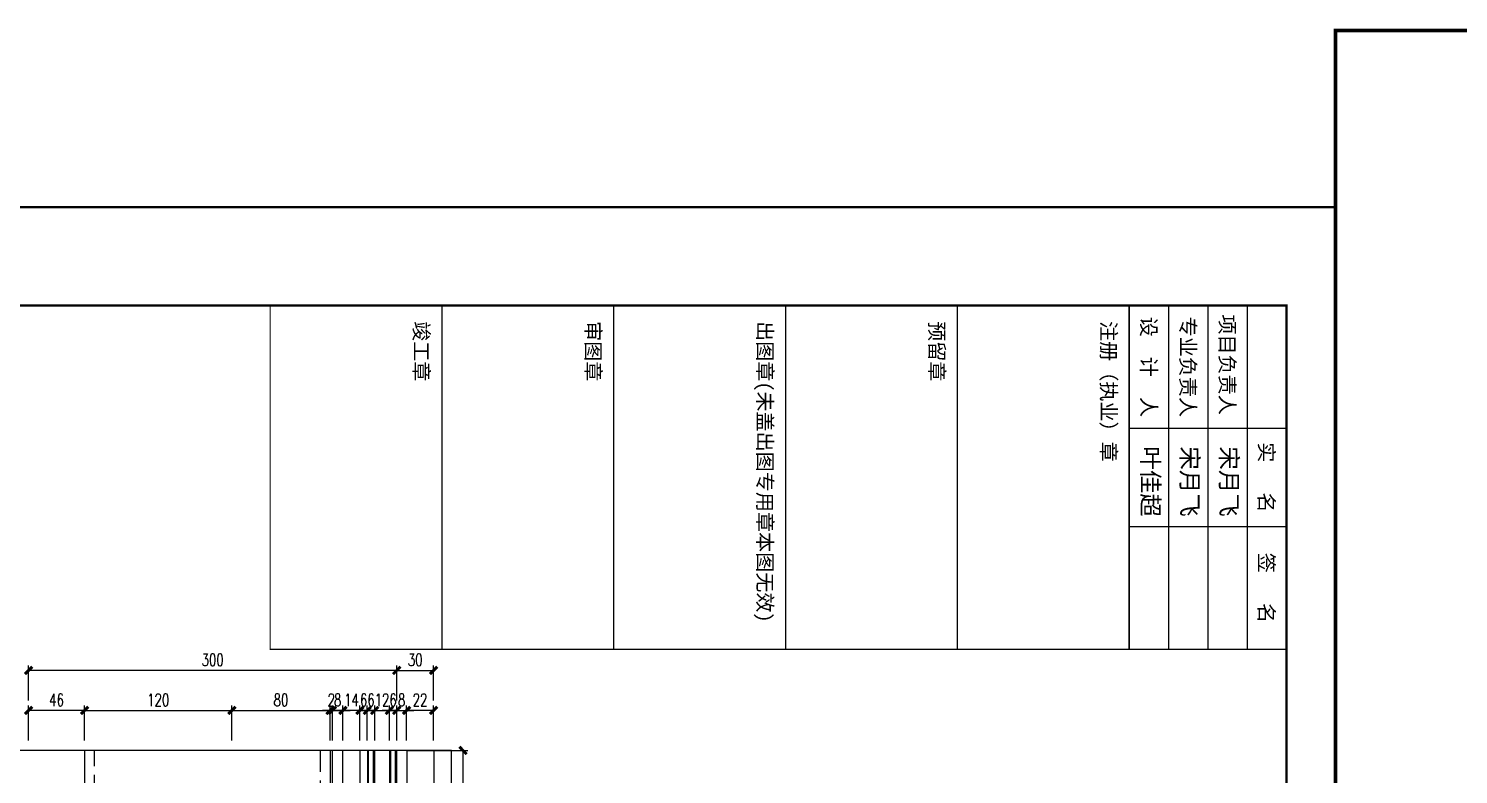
# Model space of a CAD drawing. Extents: x -160106 to 966792, y -663931 to 1550022.
# Drawn here: x -71220 to -70055, y -84911 to -84304 of the extents above; entities that cross this region are included whole.
import ezdxf
from ezdxf.enums import TextEntityAlignment as Align
from ezdxf.xclip import XClip

# ---------------------------------------------------------------- set-up
doc = ezdxf.new("R2010")
doc.units = 0
for name, pattern in [('AUSGEZOGEN', [0]), ('CENTER', [2, 1.25, -0.25, 0.25, -0.25]), ('ZN-CENTER', [2, 1.25, -0.25, 0.25, -0.25]), ('ZN-DASH', [0.35, 0.25, -0.1])]:
    doc.linetypes.add(name, pattern=pattern)
for name, color, linetype in [('!ZN1-填充-8', 8, 'Continuous'), ('!ZN3-玻璃幕墙-4', 4, 'Continuous'), ('!ZN4-辅助材料-1', 1, 'Continuous'), ('!ZN4-配件-11', 11, 'Continuous'), ('!ZN5-钢材投影-40', 40, 'Continuous'), ('!ZN5-铝材投影-112', 112, 'Continuous'), ('!ZN5-铝材断面-6', 6, 'Continuous'), ('!ZN6-虚线-8', 8, 'ZN-DASH'), ('0-cxFrame', 155, 'Continuous'), ('2钢材断面', 2, 'Continuous'), ('3符号', 173, 'Continuous'), ('A_Hatch', 8, 'Continuous'), ('DIM', 173, 'Continuous'), ('qianming', 155, 'Continuous'), ('ZX', 240, 'CENTER'), ('型材截面颜色', 253, 'Continuous')]:
    doc.layers.add(name, color=color, linetype=linetype)
for name, color, linetype, lineweight in [('0-cxText', 131, 'Continuous', 25), ('0CABR-填充', 8, 'Continuous', 5), ('0CABR-密封材料、垫片', 195, 'Continuous', 9), ('0填充', 8, 'Continuous', 13)]:
    doc.layers.add(name, color=color, linetype=linetype, lineweight=lineweight)
doc.styles.add('cx_biaoti', font='')
doc.styles.add('cx_tuming', font='simhei.ttf')
doc.styles.add('cx_tuqian1', font='')
doc.styles.add('DHTEXT-1', font='ROMANS.shx', dxfattribs={"width": 0.7, "bigfont": 'CHINESE.shx'})
doc.styles.add('图框宋体', font='', dxfattribs={"width": 0.75})
doc.styles.add('黑体', font='simhei.ttf', dxfattribs={"height": 12})
doc.styles.get('cx_biaoti').set_extended_font_data('SimSun')
doc.styles.get('cx_tuqian1').set_extended_font_data('SimSun')
doc.styles.get('图框宋体').set_extended_font_data('SimSun')
doc.dimstyles.new('ZN4', dxfattribs={"dimscale": 4, "dimtxt": 2.5, "dimasz": 1.5, "dimexe": 1, "dimexo": 2, "dimgap": 0.9, "dimtad": 1, "dimdec": 0, "dimdsep": 46, "dimtxsty": 'DHTEXT-1', "dimblk": 'ARCHTICK', "dimcen": 2.5, "dimclrd": 173, "dimclre": 173, "dimclrt": 7, "dimazin": 2, "dimtfac": 1, "dimtix": 1, "dimtmove": 2, "dimatfit": 3, "dimfxl": 0, "dimarcsym": 0})

# ---------------------------------------------------------------- blocks, each defined once
blk = doc.blocks.new('20250822090122')
at = {"layer": 'A_Hatch'}
h = blk.add_hatch(dxfattribs=at)
h.set_pattern_fill('ANSI32', color=256)
h.set_pattern_definition([(45, (-80, -40), (-3.3676, 3.3676), []), (45, (-77.755, -40), (-3.3676, 3.3676), [])])
h.paths.add_polyline_path([(0, 40), (-80, 40), (-80, -40), (0, -40)])
h.paths.add_polyline_path([(-4, 36), (-4, -36), (-76, -36), (-76, 36)], flags=16)
at = {"layer": '2钢材断面'}
for points in [[(-80, 40), (0, 40), (0, -40), (-80, -40)], [(-76, 36), (-4, 36), (-4, -36), (-76, -36)]]:
    blk.add_lwpolyline(points, close=True, dxfattribs=at)
blk = doc.blocks.new('20230625105620')
at = {"layer": '0CABR-填充'}
h = blk.add_hatch(dxfattribs=at)
h.set_pattern_fill('ANSI38', color=256, scale=0.3, angle=90)
h.set_pattern_definition([(135, (669.6331, -11486.4539), (-0.67351921, -0.67351921), []), (225, (669.6331, -11486.4539), (-0.67351921, -2.02055763), [2.38125, -1.42875])])
h.paths.add_polyline_path([(-5.2, 3.7), (-5.2, 4.5), (-8.5, 4.5), (-8.5, 7.5), (-5.2, 7.5), (-5.2, 8.3), (-9.5, 8.3), (-9.5, 3.7)])
h = blk.add_hatch(dxfattribs=at)
h.set_pattern_fill('ANSI38', color=256, scale=0.3, angle=90)
h.set_pattern_definition([(135, (669.6331, -11486.4539), (-0.67351921, -0.67351921), []), (225, (669.6331, -11486.4539), (-0.67351921, -2.02055763), [2.38125, -1.42875])])
h.paths.add_polyline_path([(-5.2, 3.7), (-5.2, 4.5), (-8.5, 4.5), (-8.5, 7.5), (-5.2, 7.5), (-5.2, 8.3), (-9.5, 8.3), (-9.5, 3.7)])
h = blk.add_hatch(dxfattribs=at)
h.set_pattern_fill('ANSI38', color=256, scale=0.3, angle=90)
h.set_pattern_definition([(135, (669.6331, -11498.4539), (-0.67351921, -0.67351921), []), (225, (669.6331, -11498.4539), (-0.67351921, -2.02055763), [2.38125, -1.42875])])
h.paths.add_polyline_path([(-5.2, -8.3), (-5.2, -7.5), (-8.5, -7.5), (-8.5, -4.5), (-5.2, -4.5), (-5.2, -3.7), (-9.5, -3.7), (-9.5, -8.3)])
h = blk.add_hatch(dxfattribs=at)
h.set_pattern_fill('ANSI38', color=256, scale=0.3, angle=90)
h.set_pattern_definition([(135, (669.6331, -11498.4539), (-0.67351921, -0.67351921), []), (225, (669.6331, -11498.4539), (-0.67351921, -2.02055763), [2.38125, -1.42875])])
h.paths.add_polyline_path([(-5.2, -8.3), (-5.2, -7.5), (-8.5, -7.5), (-8.5, -4.5), (-5.2, -4.5), (-5.2, -3.7), (-9.5, -3.7), (-9.5, -8.3)])
at = {"layer": '!ZN4-辅助材料-1'}
for points in [[(-5.2, 3.7), (-5.2, 4.5), (-8.5, 4.5), (-8.5, 7.5), (-5.2, 7.5), (-5.2, 8.3), (-9.5, 8.3), (-9.5, 3.7), (-5.2, 3.7)], [(-5.2, -3.7), (-5.2, -4.5), (-8.5, -4.5), (-8.5, -7.5), (-5.2, -7.5), (-5.2, -8.3), (-9.5, -8.3), (-9.5, -3.7), (-5.2, -3.7)]]:
    blk.add_lwpolyline(points, dxfattribs=at)
at = {"layer": '!ZN5-铝材投影-112'}
blk.add_lwpolyline([(-4.5, 4), (-4.5, -4, -0.414214), (-5, -4.5), (-8, -4.5, 0.414214), (-8.5, -5), (-8.5, -7, 0.414214), (-8, -7.5), (-4.5, -7.5, -0.414214), (-4, -8), (-4, -19, -0.414214), (-4.5, -19.5, 0.414214), (-5, -20), (-5, -21.5), (-1.5, -21.5, 0.339454), (-1, -21.1), (0.5, -15.5), (0.5, -0.5), (0, 0), (0.5, 0.5), (0.5, 15.5), (-1, 21.1, 0.339454), (-1.5, 21.5), (-5, 21.5), (-5, 20, 0.414214), (-4.5, 19.5, -0.414214), (-4, 19), (-4, 8, -0.414214), (-4.5, 7.5), (-8, 7.5, 0.414214), (-8.5, 7), (-8.5, 5, 0.414214), (-8, 4.5), (-5, 4.5, -0.414214), (-4.5, 4)], format="xyb", close=True, dxfattribs=at)
at = {"layer": '0CABR-密封材料、垫片'}
for points in [[(-5.2, 3.7), (-5.2, 4.5), (-8.5, 4.5), (-8.5, 7.5), (-5.2, 7.5), (-5.2, 8.3), (-9.5, 8.3), (-9.5, 3.7), (-5.2, 3.7)], [(-5.2, -3.7), (-5.2, -4.5), (-8.5, -4.5), (-8.5, -7.5), (-5.2, -7.5), (-5.2, -8.3), (-9.5, -8.3), (-9.5, -3.7), (-5.2, -3.7)]]:
    blk.add_lwpolyline(points, dxfattribs=at)
blk = doc.blocks.new('*U3024')
at = {"color": 0, "linetype": 'ZN-CENTER', "ltscale": 3}
blk.add_line((-7.1, 0), (25.2, 0), dxfattribs=at)
at = {"linetype": 'ByBlock', "ltscale": 10}
for p, q in [((-6.2, 0.6), (-5, 0.6)), ((-5.5, 3.3), (-1.6, 0.2)), ((-5, 0.6), (-5, -0.6)), ((-3.1, 6), (-1.6, 6)), ((-2.4, 0.8), (-2.4, -0.8)), ((-1.6, -6), (-1.6, 6)), ((-1.6, -4.6), (-1.6, 4.6)), ((-1.6, 4.6), (0, 4.6)), ((0, 0), (-1.6, 0.6)), ((0, 4.6), (0, -4.6)), ((0, 3), (22.5, 3)), ((0, 2.5), (23, 2.5)), ((22.5, -3), (22.5, 3)), ((22.5, 3), (23.4, 2.1)), ((23.4, -2.1), (23.4, 2.1)), ((-5, -0.6), (-6.2, -0.6)), ((-5.5, -3.3), (-1.6, -0.2)), ((-3.1, -6), (-1.6, -6)), ((0, -0.8), (-1.6, -0.3)), ((0, -4.6), (-1.6, -4.6)), ((0, -2.5), (23, -2.5)), ((0, -3), (22.5, -3)), ((22.5, -3), (23.4, -2.1))]:
    blk.add_line(p, q, dxfattribs=at)
for centre, start, end in [((0.6, 0.3), 123.0516, 177.2303), ((0.6, -0.3), 182.7697, 236.9484)]:
    blk.add_arc(centre, 6.84, start, end, dxfattribs=at)
at = {"layer": 'Defpoints', "color": 0, "ltscale": 10, "style": 'DHTEXT-1', "width": 0.7}
blk.add_text('M6', height=1, rotation=90, dxfattribs=at).set_placement((-2.3, -2.7), align=Align.CENTER)
blk = doc.blocks.new('16胶缝')
at = {"layer": '!ZN1-填充-8', "ltscale": 0.1}
h = blk.add_hatch(dxfattribs=at)
h.set_pattern_fill('HONEY', color=256, scale=10, style=0)
h.set_pattern_definition([(5e-15, (-19679.56, -11324.3713), (1.875, 1.08253175), [1.25, -2.5]), (120, (-19679.56, -11324.3713), (-1.874999996, 1.082531757), [1.25, -2.5]), (60, (-19679.56, -11324.3713), (4e-09, 2.165063507), [-2.5, 1.25])])
edge = h.paths.add_edge_path()
edge.add_ellipse((8, 13.4), major_axis=(0, -8.15), ratio=0.981746, start_angle=0, end_angle=360)
h = blk.add_hatch(dxfattribs=at)
h.set_pattern_fill('ANSI36', color=256, scale=10, style=0)
h.set_pattern_definition([(45, (-19679.5754, -11324.3713), (0.66291261, 2.43067956), [3.125, -0.625, 0, -0.625])])
edge = h.paths.add_edge_path()
edge.add_ellipse((8, 13.4), major_axis=(0.87, 8.1), ratio=0.981332, start_angle=124.6263, end_angle=247.3977, ccw=False)
edge.add_arc((0, 10.2), 1.2, 269.9716, 324.4867, ccw=False)
edge.add_line((0, 9), (0, 0))
edge.add_arc((8, -24.9), 26.2, 432.2032, 467.7968, ccw=False)
edge.add_line((16, 0), (16, 9))
edge.add_arc((16, 10.2), 1.23, 216.5906, 269.6986, ccw=False)
at = {"layer": '!ZN4-辅助材料-1', "color": 1, "ltscale": 0.1}
blk.add_arc((8, -24.9), 26.2, 72.2032, 107.7968, dxfattribs=at)
blk.add_ellipse((8, 13.4), major_axis=(0, -8.15), ratio=0.981746, dxfattribs=at)
blk.add_point((8, 0), dxfattribs=at)
blk = doc.blocks.new('胶缝断面')
at = {"color": 7, "ltscale": 0.1, "extrusion": (0, 0, -1), "zscale": -1, "rotation": 180}
blk.add_blockref('16胶缝', (8, 0), dxfattribs=at)
blk = doc.blocks.new('20230625110549')
at = {"layer": '!ZN1-填充-8', "ltscale": 20}
h = blk.add_hatch(color=256, dxfattribs=at)
h.dxf.hatch_style = 1
h.paths.add_polyline_path([(0, 5), (0, 0), (5, 0, 0.414214)])
at = {"layer": '0CABR-填充', "ltscale": 20}
blk.add_line((0, 0), (0, 5), dxfattribs=at)
blk.add_arc((0, 0), 5, 0, 90, dxfattribs=at)
blk = doc.blocks.new('20250822103150', base_point=(-89262.6, -87415.1))
at = {"layer": '!ZN4-辅助材料-1'}
blk.add_lwpolyline([(-89131.2, -87413.1), (-89152.3, -87413.1), (-89152.3, -87407.1), (-89131.2, -87407.1), (-89131.2, -87413.1), (-89152.3, -87407.1), (-89131.2, -87407.1), (-89152.3, -87413.1)], dxfattribs=at)
at = {"layer": '!ZN5-钢材投影-40'}
blk.add_lwpolyline([(-89142.2, -87418.1), (-89131.2, -87416.1), (-89131.2, -87413.1), (-89182.6, -87413.1), (-89182.6, -87418.1), (-89142.1, -87418.1)], close=True, dxfattribs=at)
at = {"layer": '0CABR-填充', "ltscale": 20}
blk.add_blockref('20230625110549', (-89182.6, -87413.1), dxfattribs=at)
at = {"layer": '0CABR-填充', "ltscale": 20, "xscale": -1, "rotation": 180}
blk.add_blockref('20230625110549', (-89182.6, -87418.1), dxfattribs=at)
blk = doc.blocks.new('20240131155736')
at = {"layer": '!ZN1-填充-8'}
h = blk.add_hatch(dxfattribs=at)
h.set_pattern_fill('ANSI36', color=256, scale=0.5, angle=270, style=0)
h.set_pattern_definition([(315, (4155.5162, -11794.8225), (1.54348152, -0.420949506), [1.984375, -0.396875, 0, -0.396875])])
h.paths.add_polyline_path([(-0.8, 0.7), (-0.8, -0.8), (1.3, -0.8), (1.3, 0.7)])
at = {"layer": '!ZN4-辅助材料-1', "linetype": 'AUSGEZOGEN'}
blk.add_line((-1.3, 0.7), (1.3, 0.7), dxfattribs=at)
blk = doc.blocks.new('20240131160147')
at = {"layer": '!ZN5-铝材断面-6'}
blk.add_lwpolyline([(-3.4, 1.2), (-3.4, 19.7), (-0.9, 19.7), (-0.9, -10.8), (9.1, -10.8), (9.1, -12.3), (-17.3, -12.3), (-17.3, 15.2, -0.414214), (-16.3, 16.2), (-15.1, 16.2, -0.414214), (-14.1, 15.2), (-14.1, 13.7), (-14.3, 13.7, 0.414214), (-14.8, 13.2), (-14.8, 1.2)], format="xyb", close=True, dxfattribs=at)
blk.add_lwpolyline([(-14.8, -0.8), (-14.8, -9.8), (-3.4, -9.8), (-3.4, -0.8)], close=True, dxfattribs=at)
at = {"layer": '!ZN1-填充-8', "ltscale": 50, "xscale": -1, "rotation": 180}
blk.add_blockref('20240131155736', (9.9, -11.5), dxfattribs=at)
blk = doc.blocks.new('20250822102610', base_point=(-89164.6, -87453.6))
at = {"layer": '!ZN1-填充-8'}
h = blk.add_hatch(dxfattribs=at)
h.set_pattern_fill('ANSI37', color=256, style=0)
h.set_pattern_definition([(45, (0, 0), (-1.122532015, 1.122532015), []), (135, (0, 0), (-1.122532015, -1.122532015), [])])
edge = h.paths.add_edge_path()
edge.add_line((-89165.1, -87423.1), (-89151.6, -87423.1))
edge.add_line((-89151.6, -87423.1), (-89152.6, -87424.1))
edge.add_line((-89152.6, -87424.1), (-89152.6, -87439.1))
edge.add_line((-89152.6, -87439.1), (-89164.6, -87439.1))
edge.add_line((-89164.6, -87439.1), (-89164.6, -87423.6))
edge.add_arc((-89165.1, -87423.6), 0.5, 359.9997, 450)
at = {"layer": '!ZN1-填充-8', "ltscale": 100}
for p, q in [((-89164.6, -87453.6), (-89152.6, -87439.1)), ((-89152.6, -87453.6), (-89164.6, -87439.1))]:
    blk.add_line(p, q, dxfattribs=at)
at = {"layer": '!ZN4-辅助材料-1', "linetype": 'AUSGEZOGEN'}
blk.add_lwpolyline([(-89165.1, -87423.1), (-89151.6, -87423.1), (-89152.6, -87424.1), (-89152.6, -87439.1), (-89164.6, -87439.1), (-89164.6, -87423.6, 0.414215), (-89165.1, -87423.1), (-89165.1, -87423.1)], format="xyb", dxfattribs=at)
blk.add_lwpolyline([(-89152.6, -87439.1), (-89164.6, -87439.1), (-89164.6, -87442.1)], dxfattribs=at)
blk.add_lwpolyline([(-89164.6, -87439.1), (-89164.6, -87453.6), (-89152.6, -87453.6), (-89152.6, -87439.1)], close=True, dxfattribs=at)
blk = doc.blocks.new('20250822103338', base_point=(-89182.6, -87455.1))
at = {"layer": '0填充'}
h = blk.add_hatch(dxfattribs=at)
h.set_pattern_fill('ANSI38', color=256, angle=360, style=0)
h.set_pattern_definition([(45, (0, 0), (-1.122532015, 1.122532015), []), (135, (0, 0), (-3.367596045, 1.122532015), [3.96875, -2.38125])])
h.paths.add_polyline_path([(-89182.6, -87453.1), (-89180.6, -87453.1), (-89180.6, -87427.6), (-89182.6, -87427.6)])
at = {"layer": '型材截面颜色', "ltscale": 60}
h = blk.add_hatch(dxfattribs=at)
h.set_pattern_fill('ANSI36', color=256, scale=0.3, angle=90)
h.set_pattern_definition([(135, (0, 0), (-0.9260889125, 0.2525697034), [1.190625, -0.238125, 0, -0.238125])])
h.paths.add_polyline_path([(-89182.6, -87455.1), (-89182.6, -87453.1), (-89180.6, -87453.1), (-89180.6, -87455.1)])
at = {"layer": '!ZN4-辅助材料-1'}
for points in [[(-89180.6, -87427.6), (-89182.6, -87427.6), (-89182.6, -87453.1), (-89180.6, -87453.1)], [(-89182.6, -87455.1), (-89182.6, -87453.1), (-89180.6, -87453.1), (-89180.6, -87455.1)]]:
    blk.add_lwpolyline(points, close=True, dxfattribs=at)
at = {"layer": '0CABR-密封材料、垫片'}
blk.add_lwpolyline([(-89180.6, -87427.6), (-89182.6, -87427.6), (-89182.6, -87455.1), (-89180.6, -87455.1)], close=True, dxfattribs=at)
blk = doc.blocks.new('20250822103828')
at = {"layer": '!ZN4-辅助材料-1', "ltscale": 100}
for name, p in [('20250822103338', (0, 0)), ('20250822102610', (18.4, 1.5))]:
    blk.add_blockref(name, p, dxfattribs=at)
at = {"layer": '!ZN6-虚线-8', "ltscale": 50}
blk.add_blockref('20240131160147', (19.3, 12.3), dxfattribs=at)
blk = doc.blocks.new('*U1861')
at = {"layer": '!ZN1-填充-8'}
for points in [[(-18, 26.8), (-18, 22), (-17.8, 22), (-17.8, 26.8)], [(-6.3, 26.8), (-6.3, 22), (-6, 22), (-6, 26.8)], [(-18, -26.8), (-18, -22), (-17.8, -22), (-17.8, -26.8)], [(-6.3, -26.8), (-6.3, -22), (-6, -22), (-6, -26.8)]]:
    blk.add_hatch(color=256, dxfattribs=at).paths.add_polyline_path(points)
h = blk.add_hatch(dxfattribs=at)
h.set_pattern_fill('DOTS', color=8, angle=90, style=0)
h.set_pattern_definition([(90, (0, 14), (-1.5875, 0.79375), [0, -1.5875])])
h.paths.add_polyline_path([(-15.3, 21), (-8.7, 21), (-7.2, 22.4), (-7.2, 25.8), (-16.7, 25.8), (-16.7, 22.4)])
h = blk.add_hatch(dxfattribs=at)
h.set_pattern_fill('ANSI37', color=256, scale=0.5, angle=90, style=0)
h.set_pattern_definition([(135, (0, 14), (-1.12253, -1.12253), []), (225, (0, 14), (1.12253, -1.12253), [])])
h.paths.add_polyline_path([(-5, 8), (-19, 8), (-18, 9), (-18, 22), (-17.8, 22), (-15.8, 20), (-8.3, 20), (-6.3, 22), (-6, 22), (-6, 9)])
h = blk.add_hatch(dxfattribs=at)
h.set_pattern_fill('ANSI37', color=256, scale=0.5, style=0)
h.set_pattern_definition([(45, (104147.1523, 29987.512), (-1.122532015, 1.122532015), []), (135, (104147.1523, 29987.512), (-1.122532015, -1.122532015), [])])
h.paths.add_polyline_path([(-5, -8), (-19, -8), (-18, -9), (-18, -22), (-17.8, -22), (-15.8, -20), (-8.3, -20), (-6.3, -22), (-6, -22), (-6, -9)])
h = blk.add_hatch(dxfattribs=at)
h.set_pattern_fill('DOTS', color=8, style=0)
h.set_pattern_definition([(0, (104147.1523, 29987.512), (0.79375, 1.5875), [0, -1.5875])])
h.paths.add_polyline_path([(-15.3, -21), (-8.7, -21), (-7.2, -22.4), (-7.2, -25.8), (-16.7, -25.8), (-16.7, -22.4)])
for p, q in [((-23, 8), (-23, 531.9)), ((-19, 8), (-19, 531.9)), ((-5, 8), (-5, 531.9)), ((-1, 8), (-1, 531.9)), ((-23, -8), (-23, -425)), ((-19, -8), (-19, -425)), ((-5, -8), (-5, -425)), ((-1, -8), (-1, -425))]:
    blk.add_line(p, q, dxfattribs=at)
at = {"layer": '!ZN3-玻璃幕墙-4'}
for points in [[(-24, 531.9), (-24, 9), (-23, 8), (-19, 8), (-18, 9), (-18, 531.9)], [(-6, 531.9), (-6, 9), (-5, 8), (-1, 8), (0, 9), (0, 531.9)], [(-24, -425), (-24, -9), (-23, -8), (-19, -8), (-18, -9), (-18, -425)], [(-6, -425), (-6, -9), (-5, -8), (-1, -8), (0, -9), (0, -425)]]:
    blk.add_lwpolyline(points, dxfattribs=at)
at = {"layer": '!ZN4-辅助材料-1'}
for points in [[(-18, 26.8), (-18, 22), (-17.8, 22), (-17.8, 26.8)], [(-15.8, 20), (-8.3, 20), (-6.3, 22), (-6.3, 27), (-17.8, 27), (-17.8, 22)], [(-15.3, 21), (-8.7, 21), (-7.2, 22.4), (-7.2, 25.8), (-16.7, 25.8), (-16.7, 22.4)], [(-6.3, 26.8), (-6.3, 22), (-6, 22), (-6, 26.8)], [(-5, 8), (-19, 8), (-18, 9), (-18, 22), (-17.8, 22), (-15.8, 20), (-8.3, 20), (-8.3, 20), (-6.3, 22), (-6, 22), (-6, 9), (-5, 8)], [(-5, -8), (-19, -8), (-18, -9), (-18, -22), (-17.8, -22), (-15.8, -20), (-8.3, -20), (-8.3, -20), (-6.3, -22), (-6, -22), (-6, -9), (-5, -8)], [(-18, -26.8), (-18, -22), (-17.8, -22), (-17.8, -26.8)], [(-15.8, -20), (-8.3, -20), (-6.3, -22), (-6.3, -27), (-17.8, -27), (-17.8, -22)], [(-15.3, -21), (-8.7, -21), (-7.2, -22.4), (-7.2, -25.8), (-16.7, -25.8), (-16.7, -22.4)], [(-6.3, -26.8), (-6.3, -22), (-6, -22), (-6, -26.8)]]:
    blk.add_lwpolyline(points, close=True, dxfattribs=at)
for points in [[(-17.8, 26.4), (-17.7, 26.4), (-17.7, 22), (-15.7, 20.1), (-8.3, 20.1), (-6.3, 22), (-6.3, 26.4), (-6.3, 26.4), (-6.3, 26.4)], [(-17.8, -26.4), (-17.7, -26.4), (-17.7, -22), (-15.7, -20.1), (-8.3, -20.1), (-6.3, -22), (-6.3, -26.4), (-6.3, -26.4), (-6.3, -26.4)]]:
    blk.add_lwpolyline(points, dxfattribs=at)
at = {"layer": '!ZN5-钢材投影-40', "ltscale": 0.3}
for p, q in [((-254.4, 531.9), (-254.4, -425)), ((-54.4, 531.9), (-54.4, -425))]:
    blk.add_line(p, q, dxfattribs=at)
at = {"layer": '!ZN5-铝材投影-112'}
for p, q in [((-52.4, 40), (-52.4, 531.9)), ((-43.9, 40), (-43.9, 531.9)), ((-30, 40), (-30, 531.9)), ((8, 531.9), (8, -425)), ((30, 531.9), (30, -425)), ((-52.4, -40), (-52.4, -425)), ((-43.9, -40), (-43.9, -425)), ((-30, -40), (-30, -425))]:
    blk.add_line(p, q, dxfattribs=at)
at = {"layer": '!ZN6-虚线-8', "color": 8, "linetype": 'ZN-DASH', "ltscale": 70}
for p, q in [((-246.4, -425), (-246.4, 531.9)), ((-62.4, 531.9), (-62.4, -425))]:
    blk.add_line(p, q, dxfattribs=at)
at = {"layer": 'Defpoints', "color": 250}
for p in [(-6, 20), (-24, 8), (-18, 8), (-6, 8), (0, 8), (-24, -8), (-18, -8), (-6, -8), (0, -8), (-6, -20)]:
    blk.add_point(p, dxfattribs=at)
at = {"layer": 'ZX', "ltscale": 10}
blk.add_line((-134.4, 0), (0, 0), dxfattribs=at)
at = {"layer": '!ZN4-辅助材料-1', "ltscale": 100, "xscale": -1, "rotation": 180}
blk.add_blockref('20250822103828', (-54.4, 40), dxfattribs=at)
at = {"layer": '!ZN4-辅助材料-1', "ltscale": 100}
for name, p in [('20250822103150', (-134.4, 0)), ('20250822103828', (-54.4, -40))]:
    blk.add_blockref(name, p, dxfattribs=at)
at = {"layer": '!ZN4-辅助材料-1', "rotation": 270}
blk.add_blockref('胶缝断面', (-1, 0), dxfattribs=at)
at = {"layer": '!ZN4-配件-11', "color": 1, "rotation": 180}
blk.add_blockref('*U3024', (-44.4, 0), dxfattribs=at)
at = {"layer": '!ZN5-铝材断面-6', "ltscale": 100}
blk.add_blockref('20250822090122', (-54.4, 0), dxfattribs=at)
at = {"layer": '0CABR-填充', "ltscale": 20}
blk.add_blockref('20230625105620', (-44.9, 0), dxfattribs=at)
blk = doc.blocks.new('20250828170426')
at = {"ltscale": 50}
blk.add_blockref('*U1861', (-199.9, 7550), dxfattribs=at)
blk = doc.blocks.new('zjcx_lan_xinxi(Dragon)')
for p, q in [((7000, -3200), (0, -3200)), ((7000, -6700), (0, -6700)), ((7000, -10200), (0, -10200)), ((7000, -13700), (0, -13700)), ((7000, -17200), (0, -17200))]:
    blk.add_line(p, q)
at = {"const_width": 25}
blk.add_lwpolyline([(0, -20700), (7000, -20700), (7000, 0), (0, 0)], close=True, dxfattribs=at)
for points in [[(2500, -3200), (2500, 0)], [(4500, -3200), (4500, 0)], [(0, -800), (7000, -800)], [(0, -1600), (7000, -1600)], [(0, -2400), (7000, -2400)]]:
    blk.add_lwpolyline(points)
for points in [[(7000, -3200), (7000, 0)], [(0, -3200), (7000, -3200)], [(0, -20700), (7000, -20700), (7000, -3200)], [(0, -20700), (7000, -20700)]]:
    blk.add_lwpolyline(points, dxfattribs=at)
at = {"style": '图框宋体'}
for s, p in [('实   名', (3500, -400)), ('签   名', (5750, -400)), ('项目负责人', (1204, -1200)), ('专业负责人', (1250, -2000)), ('设  计  人', (1250, -2800))]:
    blk.add_text(s, height=300, dxfattribs=at).set_placement(p, align=Align.MIDDLE)
for s, p in [('注册（执业）章', (318, -3771)), ('预留章', (318, -7271)), ('出图章(未盖出图专用章本图无效)', (318, -10771)), ('审图章', (318, -14271)), ('竣工章', (318, -17771))]:
    blk.add_text(s, height=300, dxfattribs=at).set_placement(p)
blk = doc.blocks.new('T-信息(Dragon)')
at = {"layer": '0-cxFrame'}
blk.add_blockref('zjcx_lan_xinxi(Dragon)', (0, 0), dxfattribs=at)
at = {"layer": 'qianming', "color": 3, "style": 'cx_biaoti'}
for s, p in [('宋月飞', (3585, -1168)), ('宋月飞', (3585, -1968)), ('叶佳超', (3585, -2768))]:
    blk.add_text(s, height=350, dxfattribs=at).set_placement(p, align=Align.MIDDLE_CENTER)
blk = doc.blocks.new('TK22.A2 L(Dragon)')
at = {"layer": '0-cxFrame', "color": 7, "const_width": 0.5}
blk.add_lwpolyline([(0, 0), (-594, 0), (-594, 420), (0, 420)], close=True, dxfattribs=at)
at = {"layer": '0-cxFrame', "const_width": 0.5}
blk.add_lwpolyline([(-80, 10), (-574, 10), (-574, 410), (-80, 410)], close=True, dxfattribs=at)
at = {"layer": '0-cxFrame', "xscale": 0.01, "yscale": 0.01, "zscale": 0.01}
blk.add_blockref('T-信息(Dragon)', (-574, 410), dxfattribs=at)
at = {"style": '黑体', "flags": 4}
blk.add_attdef('图幅', text='', height=3.3, dxfattribs=at).set_placement((-40, 3), align=Align.RIGHT)
at = {"layer": '0-cxText', "flags": 4}
for tag, height, style, p in [('建设单位', 3.5, 'cx_tuming', (-45, 240)), ('项目名称', 3.5, 'cx_tuming', (-45, 210)), ('子项名称', 3.5, 'cx_tuming', (-45, 180)), ('工程编号', 3.3, 'cx_tuqian1', (-35, 165)), ('图名1', 3.5, 'cx_tuming', (-45, 87)), ('图名2', 3.5, 'cx_tuming', (-45, 79)), ('图名3', 3.5, 'cx_tuming', (-45, 71)), ('出图日期', 3.3, 'cx_tuqian1', (-39, 60)), ('专业', 3.3, 'cx_tuqian1', (-55, 52)), ('图号', 3.3, 'cx_tuqian1', (-55, 44)), ('版次', 3.3, 'cx_tuqian1', (-20, 44))]:
    blk.add_attdef(tag, text='', height=height, dxfattribs=dict(at, style=style)).set_placement(p, align=Align.MIDDLE)
at = {"layer": 'Defpoints', "color": 6, "flags": 4}
for tag, height, style, p in [('tufu', 3.3, '黑体', (-12, 12)), ('dwfname', 4, 'cx_tuqian1', (-80, 3))]:
    blk.add_attdef(tag, text='', height=height, dxfattribs=dict(at, style=style)).set_placement(p, align=Align.RIGHT)
blk = doc.blocks.new('_ArchTick')
at = {"color": 0, "linetype": 'ByBlock', "const_width": 0.4}
blk.add_lwpolyline([(-0.5, -0.5), (0.5, 0.5)], dxfattribs=at)
blk = doc.blocks.new('*D1892')
at = {"layer": 'Defpoints', "color": 0, "ltscale": 40, "transparency": 16777216}
for p in [(-70925.8, -84859), (-70925.8, -84891.6), (-70919.8, -84891.6)]:
    blk.add_point(p, dxfattribs=at)
at = {"layer": 'DIM', "color": 173, "linetype": 'ByBlock', "lineweight": -2, "ltscale": 40, "transparency": 16777216}
for p, q in [((-70925.8, -84883.6), (-70925.8, -84855)), ((-70919.8, -84883.6), (-70919.8, -84855)), ((-70925.8, -84859), (-70931.8, -84859)), ((-70919.8, -84859), (-70925.8, -84859)), ((-70919.8, -84859), (-70913.8, -84859))]:
    blk.add_line(p, q, dxfattribs=at)
at = {"layer": 'DIM', "color": 173, "lineweight": -2, "ltscale": 40, "transparency": 16777216, "xscale": 6, "yscale": 6, "zscale": 6}
blk.add_blockref('_ArchTick', (-70925.8, -84859), dxfattribs=at)
at = {"layer": 'DIM', "color": 173, "lineweight": -2, "ltscale": 40, "transparency": 16777216, "xscale": 6, "yscale": 6, "zscale": 6, "rotation": 180}
blk.add_blockref('_ArchTick', (-70919.8, -84859), dxfattribs=at)
at = {"layer": 'DIM', "color": 7, "ltscale": 40, "transparency": 16777216, "insert": (-70922.8, -84850.4), "char_height": 10, "attachment_point": 5, "style": 'DHTEXT-1'}
blk.add_mtext('6', dxfattribs=at)
blk = doc.blocks.new('*D1893')
at = {"layer": 'Defpoints', "color": 0, "ltscale": 40, "transparency": 16777216}
for p in [(-70925.8, -84859), (-70937.8, -84891.6), (-70925.8, -84891.6)]:
    blk.add_point(p, dxfattribs=at)
at = {"layer": 'DIM', "color": 173, "linetype": 'ByBlock', "lineweight": -2, "ltscale": 40, "transparency": 16777216}
for p, q in [((-70937.8, -84883.6), (-70937.8, -84855)), ((-70925.8, -84883.6), (-70925.8, -84855)), ((-70937.8, -84859), (-70943.8, -84859)), ((-70937.8, -84859), (-70925.8, -84859)), ((-70925.8, -84859), (-70919.8, -84859))]:
    blk.add_line(p, q, dxfattribs=at)
at = {"layer": 'DIM', "color": 173, "lineweight": -2, "ltscale": 40, "transparency": 16777216, "xscale": 6, "yscale": 6, "zscale": 6}
blk.add_blockref('_ArchTick', (-70937.8, -84859), dxfattribs=at)
at = {"layer": 'DIM', "color": 173, "lineweight": -2, "ltscale": 40, "transparency": 16777216, "xscale": 6, "yscale": 6, "zscale": 6, "rotation": 180}
blk.add_blockref('_ArchTick', (-70925.8, -84859), dxfattribs=at)
at = {"layer": 'DIM', "color": 7, "ltscale": 40, "transparency": 16777216, "insert": (-70931.8, -84850.4), "char_height": 10, "attachment_point": 5, "style": 'DHTEXT-1'}
blk.add_mtext('12', dxfattribs=at)
blk = doc.blocks.new('*D1894')
at = {"layer": 'Defpoints', "color": 0, "ltscale": 40, "transparency": 16777216}
for p in [(-70943.8, -84859), (-70943.8, -84891.6), (-70937.8, -84891.6)]:
    blk.add_point(p, dxfattribs=at)
at = {"layer": 'DIM', "color": 173, "linetype": 'ByBlock', "lineweight": -2, "ltscale": 40, "transparency": 16777216}
for p, q in [((-70943.8, -84883.6), (-70943.8, -84855)), ((-70937.8, -84883.6), (-70937.8, -84855)), ((-70943.8, -84859), (-70949.8, -84859)), ((-70937.8, -84859), (-70943.8, -84859)), ((-70937.8, -84859), (-70931.8, -84859))]:
    blk.add_line(p, q, dxfattribs=at)
at = {"layer": 'DIM', "color": 173, "lineweight": -2, "ltscale": 40, "transparency": 16777216, "xscale": 6, "yscale": 6, "zscale": 6}
blk.add_blockref('_ArchTick', (-70943.8, -84859), dxfattribs=at)
at = {"layer": 'DIM', "color": 173, "lineweight": -2, "ltscale": 40, "transparency": 16777216, "xscale": 6, "yscale": 6, "zscale": 6, "rotation": 180}
blk.add_blockref('_ArchTick', (-70937.8, -84859), dxfattribs=at)
at = {"layer": 'DIM', "color": 7, "ltscale": 40, "transparency": 16777216, "insert": (-70940.8, -84850.4), "char_height": 10, "attachment_point": 5, "style": 'DHTEXT-1'}
blk.add_mtext('6', dxfattribs=at)
blk = doc.blocks.new('*D1895')
at = {"layer": 'Defpoints', "color": 0, "ltscale": 40, "transparency": 16777216}
for p in [(-70943.8, -84859), (-70949.8, -84891.6), (-70943.8, -84891.6)]:
    blk.add_point(p, dxfattribs=at)
at = {"layer": 'DIM', "color": 173, "linetype": 'ByBlock', "lineweight": -2, "ltscale": 40, "transparency": 16777216}
for p, q in [((-70949.8, -84883.6), (-70949.8, -84855)), ((-70943.8, -84883.6), (-70943.8, -84855)), ((-70949.8, -84859), (-70955.8, -84859)), ((-70949.8, -84859), (-70943.8, -84859)), ((-70943.8, -84859), (-70937.8, -84859))]:
    blk.add_line(p, q, dxfattribs=at)
at = {"layer": 'DIM', "color": 173, "lineweight": -2, "ltscale": 40, "transparency": 16777216, "xscale": 6, "yscale": 6, "zscale": 6}
blk.add_blockref('_ArchTick', (-70949.8, -84859), dxfattribs=at)
at = {"layer": 'DIM', "color": 173, "lineweight": -2, "ltscale": 40, "transparency": 16777216, "xscale": 6, "yscale": 6, "zscale": 6, "rotation": 180}
blk.add_blockref('_ArchTick', (-70943.8, -84859), dxfattribs=at)
at = {"layer": 'DIM', "color": 7, "ltscale": 40, "transparency": 16777216, "insert": (-70946.8, -84850.4), "char_height": 10, "attachment_point": 5, "style": 'DHTEXT-1'}
blk.add_mtext('6', dxfattribs=at)
blk = doc.blocks.new('*D1896')
at = {"layer": 'Defpoints', "color": 0, "ltscale": 40, "transparency": 16777216}
for p in [(-70963.7, -84859), (-70963.7, -84891.6), (-70949.8, -84891.6)]:
    blk.add_point(p, dxfattribs=at)
at = {"layer": 'DIM', "color": 173, "linetype": 'ByBlock', "lineweight": -2, "ltscale": 40, "transparency": 16777216}
for p, q in [((-70963.7, -84883.6), (-70963.7, -84855)), ((-70949.8, -84883.6), (-70949.8, -84855)), ((-70963.7, -84859), (-70969.7, -84859)), ((-70949.8, -84859), (-70963.7, -84859)), ((-70949.8, -84859), (-70943.8, -84859))]:
    blk.add_line(p, q, dxfattribs=at)
at = {"layer": 'DIM', "color": 173, "lineweight": -2, "ltscale": 40, "transparency": 16777216, "xscale": 6, "yscale": 6, "zscale": 6}
blk.add_blockref('_ArchTick', (-70963.7, -84859), dxfattribs=at)
at = {"layer": 'DIM', "color": 173, "lineweight": -2, "ltscale": 40, "transparency": 16777216, "xscale": 6, "yscale": 6, "zscale": 6, "rotation": 180}
blk.add_blockref('_ArchTick', (-70949.8, -84859), dxfattribs=at)
at = {"layer": 'DIM', "color": 7, "ltscale": 40, "transparency": 16777216, "insert": (-70956.7, -84850.4), "char_height": 10, "attachment_point": 5, "style": 'DHTEXT-1'}
blk.add_mtext('14', dxfattribs=at)
blk = doc.blocks.new('*D1897')
at = {"layer": 'Defpoints', "color": 0, "ltscale": 40, "transparency": 16777216}
for p in [(-70963.7, -84859), (-70972.2, -84891.6), (-70963.7, -84891.6)]:
    blk.add_point(p, dxfattribs=at)
at = {"layer": 'DIM', "color": 173, "linetype": 'ByBlock', "lineweight": -2, "ltscale": 40, "transparency": 16777216}
for p, q in [((-70972.2, -84883.6), (-70972.2, -84855)), ((-70963.7, -84883.6), (-70963.7, -84855)), ((-70972.2, -84859), (-70978.2, -84859)), ((-70972.2, -84859), (-70963.7, -84859)), ((-70963.7, -84859), (-70957.7, -84859))]:
    blk.add_line(p, q, dxfattribs=at)
at = {"layer": 'DIM', "color": 173, "lineweight": -2, "ltscale": 40, "transparency": 16777216, "xscale": 6, "yscale": 6, "zscale": 6}
blk.add_blockref('_ArchTick', (-70972.2, -84859), dxfattribs=at)
at = {"layer": 'DIM', "color": 173, "lineweight": -2, "ltscale": 40, "transparency": 16777216, "xscale": 6, "yscale": 6, "zscale": 6, "rotation": 180}
blk.add_blockref('_ArchTick', (-70963.7, -84859), dxfattribs=at)
at = {"layer": 'DIM', "color": 7, "ltscale": 40, "transparency": 16777216, "insert": (-70967.9, -84850.4), "char_height": 10, "attachment_point": 5, "style": 'DHTEXT-1'}
blk.add_mtext('8', dxfattribs=at)
blk = doc.blocks.new('*D1898')
at = {"layer": 'Defpoints', "color": 0, "ltscale": 40, "transparency": 16777216}
for p in [(-70974.2, -84859), (-70974.2, -84891.6), (-70972.2, -84891.6)]:
    blk.add_point(p, dxfattribs=at)
at = {"layer": 'DIM', "color": 173, "linetype": 'ByBlock', "lineweight": -2, "ltscale": 40, "transparency": 16777216}
for p, q in [((-70974.2, -84883.6), (-70974.2, -84855)), ((-70972.2, -84883.6), (-70972.2, -84855)), ((-70974.2, -84859), (-70980.2, -84859)), ((-70972.2, -84859), (-70974.2, -84859)), ((-70972.2, -84859), (-70966.2, -84859))]:
    blk.add_line(p, q, dxfattribs=at)
at = {"layer": 'DIM', "color": 173, "lineweight": -2, "ltscale": 40, "transparency": 16777216, "xscale": 6, "yscale": 6, "zscale": 6}
blk.add_blockref('_ArchTick', (-70974.2, -84859), dxfattribs=at)
at = {"layer": 'DIM', "color": 173, "lineweight": -2, "ltscale": 40, "transparency": 16777216, "xscale": 6, "yscale": 6, "zscale": 6, "rotation": 180}
blk.add_blockref('_ArchTick', (-70972.2, -84859), dxfattribs=at)
at = {"layer": 'DIM', "color": 7, "ltscale": 40, "transparency": 16777216, "insert": (-70973.2, -84850.4), "char_height": 10, "attachment_point": 5, "style": 'DHTEXT-1'}
blk.add_mtext('2', dxfattribs=at)
blk = doc.blocks.new('*D1899')
at = {"layer": 'Defpoints', "color": 0, "ltscale": 40, "transparency": 16777216}
for p in [(-70911.8, -84859), (-70919.8, -84891.6), (-70911.8, -84891.6)]:
    blk.add_point(p, dxfattribs=at)
at = {"layer": 'DIM', "color": 173, "linetype": 'ByBlock', "lineweight": -2, "ltscale": 40, "transparency": 16777216}
for p, q in [((-70919.8, -84883.6), (-70919.8, -84855)), ((-70911.8, -84883.6), (-70911.8, -84855)), ((-70919.8, -84859), (-70925.8, -84859)), ((-70919.8, -84859), (-70911.8, -84859)), ((-70911.8, -84859), (-70905.8, -84859))]:
    blk.add_line(p, q, dxfattribs=at)
at = {"layer": 'DIM', "color": 173, "lineweight": -2, "ltscale": 40, "transparency": 16777216, "xscale": 6, "yscale": 6, "zscale": 6}
blk.add_blockref('_ArchTick', (-70919.8, -84859), dxfattribs=at)
at = {"layer": 'DIM', "color": 173, "lineweight": -2, "ltscale": 40, "transparency": 16777216, "xscale": 6, "yscale": 6, "zscale": 6, "rotation": 180}
blk.add_blockref('_ArchTick', (-70911.8, -84859), dxfattribs=at)
at = {"layer": 'DIM', "color": 7, "ltscale": 40, "transparency": 16777216, "insert": (-70915.8, -84850.4), "char_height": 10, "attachment_point": 5, "style": 'DHTEXT-1'}
blk.add_mtext('8', dxfattribs=at)
blk = doc.blocks.new('*D1900')
at = {"layer": 'Defpoints', "color": 0, "ltscale": 40, "transparency": 16777216}
for p in [(-70911.8, -84859), (-70911.8, -84891.6), (-70889.8, -84891.6)]:
    blk.add_point(p, dxfattribs=at)
at = {"layer": 'DIM', "color": 173, "linetype": 'ByBlock', "lineweight": -2, "ltscale": 40, "transparency": 16777216}
for p, q in [((-70911.8, -84883.6), (-70911.8, -84855)), ((-70889.8, -84883.6), (-70889.8, -84855)), ((-70889.8, -84859), (-70911.8, -84859))]:
    blk.add_line(p, q, dxfattribs=at)
at = {"layer": 'DIM', "color": 173, "lineweight": -2, "ltscale": 40, "transparency": 16777216, "xscale": 6, "yscale": 6, "zscale": 6, "rotation": 180}
blk.add_blockref('_ArchTick', (-70911.8, -84859), dxfattribs=at)
at = {"layer": 'DIM', "color": 173, "lineweight": -2, "ltscale": 40, "transparency": 16777216, "xscale": 6, "yscale": 6, "zscale": 6}
blk.add_blockref('_ArchTick', (-70889.8, -84859), dxfattribs=at)
at = {"layer": 'DIM', "color": 7, "ltscale": 40, "transparency": 16777216, "insert": (-70900.8, -84850.4), "char_height": 10, "attachment_point": 5, "style": 'DHTEXT-1'}
blk.add_mtext('22', dxfattribs=at)
blk = doc.blocks.new('*D1901')
at = {"layer": 'Defpoints', "color": 0, "ltscale": 40, "transparency": 16777216}
for p in [(-71219.8, -84826.4), (-71219.8, -84859), (-70919.8, -84859)]:
    blk.add_point(p, dxfattribs=at)
at = {"layer": 'DIM', "color": 173, "linetype": 'ByBlock', "lineweight": -2, "ltscale": 40, "transparency": 16777216}
for p, q in [((-71219.8, -84851), (-71219.8, -84822.4)), ((-70919.8, -84851), (-70919.8, -84822.4)), ((-70919.8, -84826.4), (-71219.8, -84826.4))]:
    blk.add_line(p, q, dxfattribs=at)
at = {"layer": 'DIM', "color": 173, "lineweight": -2, "ltscale": 40, "transparency": 16777216, "xscale": 6, "yscale": 6, "zscale": 6, "rotation": 180}
blk.add_blockref('_ArchTick', (-71219.8, -84826.4), dxfattribs=at)
at = {"layer": 'DIM', "color": 173, "lineweight": -2, "ltscale": 40, "transparency": 16777216, "xscale": 6, "yscale": 6, "zscale": 6}
blk.add_blockref('_ArchTick', (-70919.8, -84826.4), dxfattribs=at)
at = {"layer": 'DIM', "color": 7, "ltscale": 40, "transparency": 16777216, "insert": (-71069.8, -84817.8), "char_height": 10, "attachment_point": 5, "style": 'DHTEXT-1'}
blk.add_mtext('300', dxfattribs=at)
blk = doc.blocks.new('*D1902')
at = {"layer": 'Defpoints', "color": 0, "ltscale": 40, "transparency": 16777216}
for p in [(-70889.8, -84826.4), (-70919.8, -84859), (-70889.8, -84859)]:
    blk.add_point(p, dxfattribs=at)
at = {"layer": 'DIM', "color": 173, "linetype": 'ByBlock', "lineweight": -2, "ltscale": 40, "transparency": 16777216}
for p, q in [((-70919.8, -84851), (-70919.8, -84822.4)), ((-70889.8, -84851), (-70889.8, -84822.4)), ((-70919.8, -84826.4), (-70889.8, -84826.4))]:
    blk.add_line(p, q, dxfattribs=at)
at = {"layer": 'DIM', "color": 173, "lineweight": -2, "ltscale": 40, "transparency": 16777216, "xscale": 6, "yscale": 6, "zscale": 6, "rotation": 180}
blk.add_blockref('_ArchTick', (-70919.8, -84826.4), dxfattribs=at)
at = {"layer": 'DIM', "color": 173, "lineweight": -2, "ltscale": 40, "transparency": 16777216, "xscale": 6, "yscale": 6, "zscale": 6}
blk.add_blockref('_ArchTick', (-70889.8, -84826.4), dxfattribs=at)
at = {"layer": 'DIM', "color": 7, "ltscale": 40, "transparency": 16777216, "insert": (-70904.8, -84817.8), "char_height": 10, "attachment_point": 5, "style": 'DHTEXT-1'}
blk.add_mtext('30', dxfattribs=at)
blk = doc.blocks.new('*D1903')
at = {"layer": 'Defpoints', "color": 0, "ltscale": 40, "transparency": 16777216}
for p in [(-71054.2, -84859), (-71174.2, -84891.6), (-71054.2, -84891.6)]:
    blk.add_point(p, dxfattribs=at)
at = {"layer": 'DIM', "color": 173, "linetype": 'ByBlock', "lineweight": -2, "ltscale": 40, "transparency": 16777216}
for p, q in [((-71174.2, -84883.6), (-71174.2, -84855)), ((-71054.2, -84883.6), (-71054.2, -84855)), ((-71174.2, -84859), (-71054.2, -84859))]:
    blk.add_line(p, q, dxfattribs=at)
at = {"layer": 'DIM', "color": 173, "lineweight": -2, "ltscale": 40, "transparency": 16777216, "xscale": 6, "yscale": 6, "zscale": 6, "rotation": 180}
blk.add_blockref('_ArchTick', (-71174.2, -84859), dxfattribs=at)
at = {"layer": 'DIM', "color": 173, "lineweight": -2, "ltscale": 40, "transparency": 16777216, "xscale": 6, "yscale": 6, "zscale": 6}
blk.add_blockref('_ArchTick', (-71054.2, -84859), dxfattribs=at)
at = {"layer": 'DIM', "color": 7, "ltscale": 40, "transparency": 16777216, "insert": (-71114.2, -84850.4), "char_height": 10, "attachment_point": 5, "style": 'DHTEXT-1'}
blk.add_mtext('120', dxfattribs=at)
blk = doc.blocks.new('*D1904')
at = {"layer": 'Defpoints', "color": 0, "ltscale": 40, "transparency": 16777216}
for p in [(-70974.2, -84859), (-71054.2, -84891.6), (-70974.2, -84891.6)]:
    blk.add_point(p, dxfattribs=at)
at = {"layer": 'DIM', "color": 173, "linetype": 'ByBlock', "lineweight": -2, "ltscale": 40, "transparency": 16777216}
for p, q in [((-71054.2, -84883.6), (-71054.2, -84855)), ((-70974.2, -84883.6), (-70974.2, -84855)), ((-71054.2, -84859), (-70974.2, -84859))]:
    blk.add_line(p, q, dxfattribs=at)
at = {"layer": 'DIM', "color": 173, "lineweight": -2, "ltscale": 40, "transparency": 16777216, "xscale": 6, "yscale": 6, "zscale": 6, "rotation": 180}
blk.add_blockref('_ArchTick', (-71054.2, -84859), dxfattribs=at)
at = {"layer": 'DIM', "color": 173, "lineweight": -2, "ltscale": 40, "transparency": 16777216, "xscale": 6, "yscale": 6, "zscale": 6}
blk.add_blockref('_ArchTick', (-70974.2, -84859), dxfattribs=at)
at = {"layer": 'DIM', "color": 7, "ltscale": 40, "transparency": 16777216, "insert": (-71014.2, -84850.4), "char_height": 10, "attachment_point": 5, "style": 'DHTEXT-1'}
blk.add_mtext('80', dxfattribs=at)
blk = doc.blocks.new('*D1906')
at = {"layer": 'Defpoints', "color": 0, "ltscale": 40, "transparency": 16777216}
for p in [(-71219.8, -84859), (-71219.8, -84891.6), (-71174.2, -84891.6)]:
    blk.add_point(p, dxfattribs=at)
at = {"layer": 'DIM', "color": 173, "linetype": 'ByBlock', "lineweight": -2, "ltscale": 40, "transparency": 16777216}
for p, q in [((-71219.8, -84883.6), (-71219.8, -84855)), ((-71174.2, -84883.6), (-71174.2, -84855)), ((-71174.2, -84859), (-71219.8, -84859))]:
    blk.add_line(p, q, dxfattribs=at)
at = {"layer": 'DIM', "color": 173, "lineweight": -2, "ltscale": 40, "transparency": 16777216, "xscale": 6, "yscale": 6, "zscale": 6, "rotation": 180}
blk.add_blockref('_ArchTick', (-71219.8, -84859), dxfattribs=at)
at = {"layer": 'DIM', "color": 173, "lineweight": -2, "ltscale": 40, "transparency": 16777216, "xscale": 6, "yscale": 6, "zscale": 6}
blk.add_blockref('_ArchTick', (-71174.2, -84859), dxfattribs=at)
at = {"layer": 'DIM', "color": 7, "ltscale": 40, "transparency": 16777216, "insert": (-71197, -84850.4), "char_height": 10, "attachment_point": 5, "style": 'DHTEXT-1'}
blk.add_mtext('46', dxfattribs=at)
blk = doc.blocks.new('*D1914')
at = {"layer": 'Defpoints', "color": 0, "ltscale": 40, "transparency": 16777216}
for p in [(-70919.8, -84891.6), (-70865.8, -84891.6), (-70919.8, -85165.4)]:
    blk.add_point(p, dxfattribs=at)
at = {"layer": 'DIM', "color": 173, "linetype": 'ByBlock', "lineweight": -2, "ltscale": 40, "transparency": 16777216}
for p, q in [((-70911.8, -84891.6), (-70861.8, -84891.6)), ((-70865.8, -85165.4), (-70865.8, -84891.6)), ((-70911.8, -85165.4), (-70861.8, -85165.4))]:
    blk.add_line(p, q, dxfattribs=at)
at = {"layer": 'DIM', "color": 173, "lineweight": -2, "ltscale": 40, "transparency": 16777216, "xscale": 6, "yscale": 6, "zscale": 6}
for p, rotation in [((-70865.8, -84891.6), 90), ((-70865.8, -85165.4), 270)]:
    blk.add_blockref('_ArchTick', p, dxfattribs=dict(at, rotation=rotation))
at = {"layer": 'DIM', "color": 7, "ltscale": 40, "transparency": 16777216, "insert": (-70874.4, -85028.5), "char_height": 10, "attachment_point": 5, "rotation": 90, "style": 'DHTEXT-1'}
blk.add_mtext('DIM', dxfattribs=at)

msp = doc.modelspace()

# ---------------------------------------------------------------- block references
at = {"ltscale": 40}
ref = msp.add_blockref('20250828170426', (-70719.82, -92715.41), dxfattribs=at)
XClip(ref).set_block_clipping_path([(-1012.7131591537, 6225.9423028951), (-155.3662149473, 7823.8518709412)])
at = {"layer": '0-cxFrame', "xscale": 6, "yscale": 6, "zscale": 6}
msp.add_blockref('TK22.A2 L(Dragon)', (-66590.94, -86825.19), dxfattribs=at)

# ---------------------------------------------------------------- dimensions: what is measured, and where the dimension line sits
at = {"layer": 'DIM', "ltscale": 40}
for base, p2, picture, middle in [((-71219.82, -84826.36), (-71219.82, -84858.96), '*D1901', (-71069.79, -84817.76)), ((-70889.76, -84826.36), (-70889.76, -84858.96), '*D1902', (-70904.76, -84817.76))]:
    dim = msp.add_linear_dim(base=base, p1=(-70919.76, -84858.96), p2=p2, dimstyle='ZN4', dxfattribs=at)
    dim.commit()
    dim.dimension.update_dxf_attribs({"geometry": picture, "text_midpoint": middle})

# ---------------------------------------------------------------- next in the draw order: linework, layer by layer
at = {"layer": '3符号'}
msp.add_lwpolyline([(-70880.22, -84891.56), (-71302.38, -84891.56), (-71304.38, -84899.56), (-71308.38, -84883.56), (-71310.38, -84891.56), (-71732.53, -84891.56)], dxfattribs=at)

# ---------------------------------------------------------------- next in the draw order: block references
at = {"layer": '0-cxFrame', "xscale": 4, "yscale": 4, "zscale": 4, "rotation": 270}
msp.add_blockref('TK22.A2 L(Dragon)', (-71834.94, -86825.19), dxfattribs=at)

# ---------------------------------------------------------------- next in the draw order: dimensions: what is measured, and where the dimension line sits
at = {"layer": 'DIM', "ltscale": 40}
for base, p1, p2, picture, middle in [((-71219.82, -84858.96), (-71174.16, -84891.56), (-71219.82, -84891.56), '*D1906', (-71196.99, -84850.36)), ((-71054.16, -84858.96), (-71174.16, -84891.56), (-71054.16, -84891.56), '*D1903', (-71114.16, -84850.36)), ((-70974.16, -84858.96), (-71054.16, -84891.56), (-70974.16, -84891.56), '*D1904', (-71014.16, -84850.36)), ((-70974.16, -84858.96), (-70972.16, -84891.56), (-70974.16, -84891.56), '*D1898', (-70973.16, -84850.36)), ((-70963.65988, -84858.96054), (-70972.15985, -84891.56215), (-70963.65988, -84891.56215), '*D1897', (-70967.90987, -84850.36054)), ((-70963.66, -84858.96), (-70949.76, -84891.56), (-70963.66, -84891.56), '*D1896', (-70956.71, -84850.36)), ((-70943.76, -84858.96), (-70949.76, -84891.56), (-70943.76, -84891.56), '*D1895', (-70946.76, -84850.36)), ((-70943.76, -84858.96), (-70937.76, -84891.56), (-70943.76, -84891.56), '*D1894', (-70940.76, -84850.36)), ((-70925.76, -84858.96), (-70937.76, -84891.56), (-70925.76, -84891.56), '*D1893', (-70931.76, -84850.36)), ((-70925.76, -84858.96), (-70919.76, -84891.56), (-70925.76, -84891.56), '*D1892', (-70922.76, -84850.36)), ((-70911.76, -84858.96), (-70919.76, -84891.56), (-70911.76, -84891.56), '*D1899', (-70915.76, -84850.36)), ((-70911.76, -84858.96), (-70889.76, -84891.56), (-70911.76, -84891.56), '*D1900', (-70900.76, -84850.36))]:
    dim = msp.add_linear_dim(base=base, p1=p1, p2=p2, dimstyle='ZN4', dxfattribs=at)
    dim.commit()
    dim.dimension.update_dxf_attribs({"geometry": picture, "text_midpoint": middle})
dim = msp.add_linear_dim(base=(-70865.77, -84891.56), p1=(-70919.76, -85165.41), p2=(-70919.76, -84891.56), angle=90, text='DIM', dimstyle='ZN4', dxfattribs=at)
dim.commit()
dim.dimension.update_dxf_attribs({"geometry": '*D1914', "text_midpoint": (-70874.37, -85028.49)})

doc.saveas('drawing.dxf')
